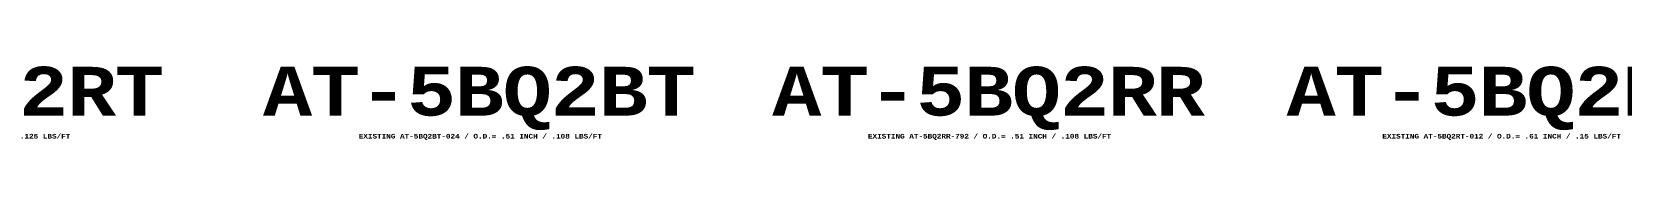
# Model space of a CAD drawing. Header units: feet. Extents: x -16154 to 3860, y -1534289809 to -1534279773.
# Drawn here: x -1377 to 1669, y -1534280377 to -1534280235 of the extents above; entities that cross this region are included whole.
import ezdxf

# ---------------------------------------------------------------- set-up
doc = ezdxf.new("R2010")
doc.units = ezdxf.units.FT
doc.header["$MEASUREMENT"] = 0
doc.layers.add('Level 6', color=7, linetype='Continuous', lineweight=0)
doc.styles.add('TelcoFixed', font='font000.shx', dxfattribs={"height": 9})

msp = doc.modelspace()

# ---------------------------------------------------------------- texts
at = {"layer": 'Level 6', "color": 150, "linetype": 'Continuous', "lineweight": 0, "attachment_point": 1, "line_spacing_factor": 0.9, "style": 'TelcoFixed', "bg_fill": 3, "box_fill_scale": 1, "bg_fill_color": 178, "bg_fill_transparency": 0}
for s, insert, char_height in [('\\fCourier New|b1|i0|c00|p54;\\T0.979;AT-5B92RT', (-1952.6, -1534280236.9), 93.67), ('\\fCourier New|b1|i0|c00|p54;\\T0.979;AT-5BQ2BT', (-933.7, -1534280236.9), 93.67), ('\\fCourier New|b1|i0|c00|p54;\\T0.979;AT-5BQ2RR', (42.1, -1534280236.9), 93.67), ('\\fCourier New|b1|i0|c00|p54;\\T0.979;AT-5BQ2RT', (1027.9, -1534280236.9), 93.67), ('\\fCourier New|b1|i0|c00|p54;\\T0.979;EXISTING AT-5B92RT-012 / O.D.= .61 INCH / .125 LBS/FT', (-1769.3, -1534280365.8), 8.964)]:
    msp.add_mtext(s, dxfattribs=dict(at, insert=insert, char_height=char_height))

# ---------------------------------------------------------------- next in the draw order: texts
at = {"layer": 'Level 6', "color": 150, "linetype": 'Continuous', "lineweight": 0, "char_height": 8.964, "attachment_point": 1, "line_spacing_factor": 0.9, "style": 'TelcoFixed', "bg_fill": 3, "box_fill_scale": 1, "bg_fill_color": 178, "bg_fill_transparency": 0}
for s, insert in [('\\fCourier New|b1|i0|c00|p54;\\T0.979;EXISTING AT-5BQ2BT-024 / O.D.= .51 INCH / .108 LBS/FT', (-750.5, -1534280365.8)), ('\\fCourier New|b1|i0|c00|p54;\\T0.979;EXISTING AT-5BQ2RR-792 / O.D.= .51 INCH / .108 LBS/FT', (225.4, -1534280365.8)), ('\\fCourier New|b1|i0|c00|p54;\\T0.979;EXISTING AT-5BQ2RT-012 / O.D.= .61 INCH / .15 LBS/FT', (1211.1, -1534280365.8))]:
    msp.add_mtext(s, dxfattribs=dict(at, insert=insert))

doc.saveas('drawing.dxf')
